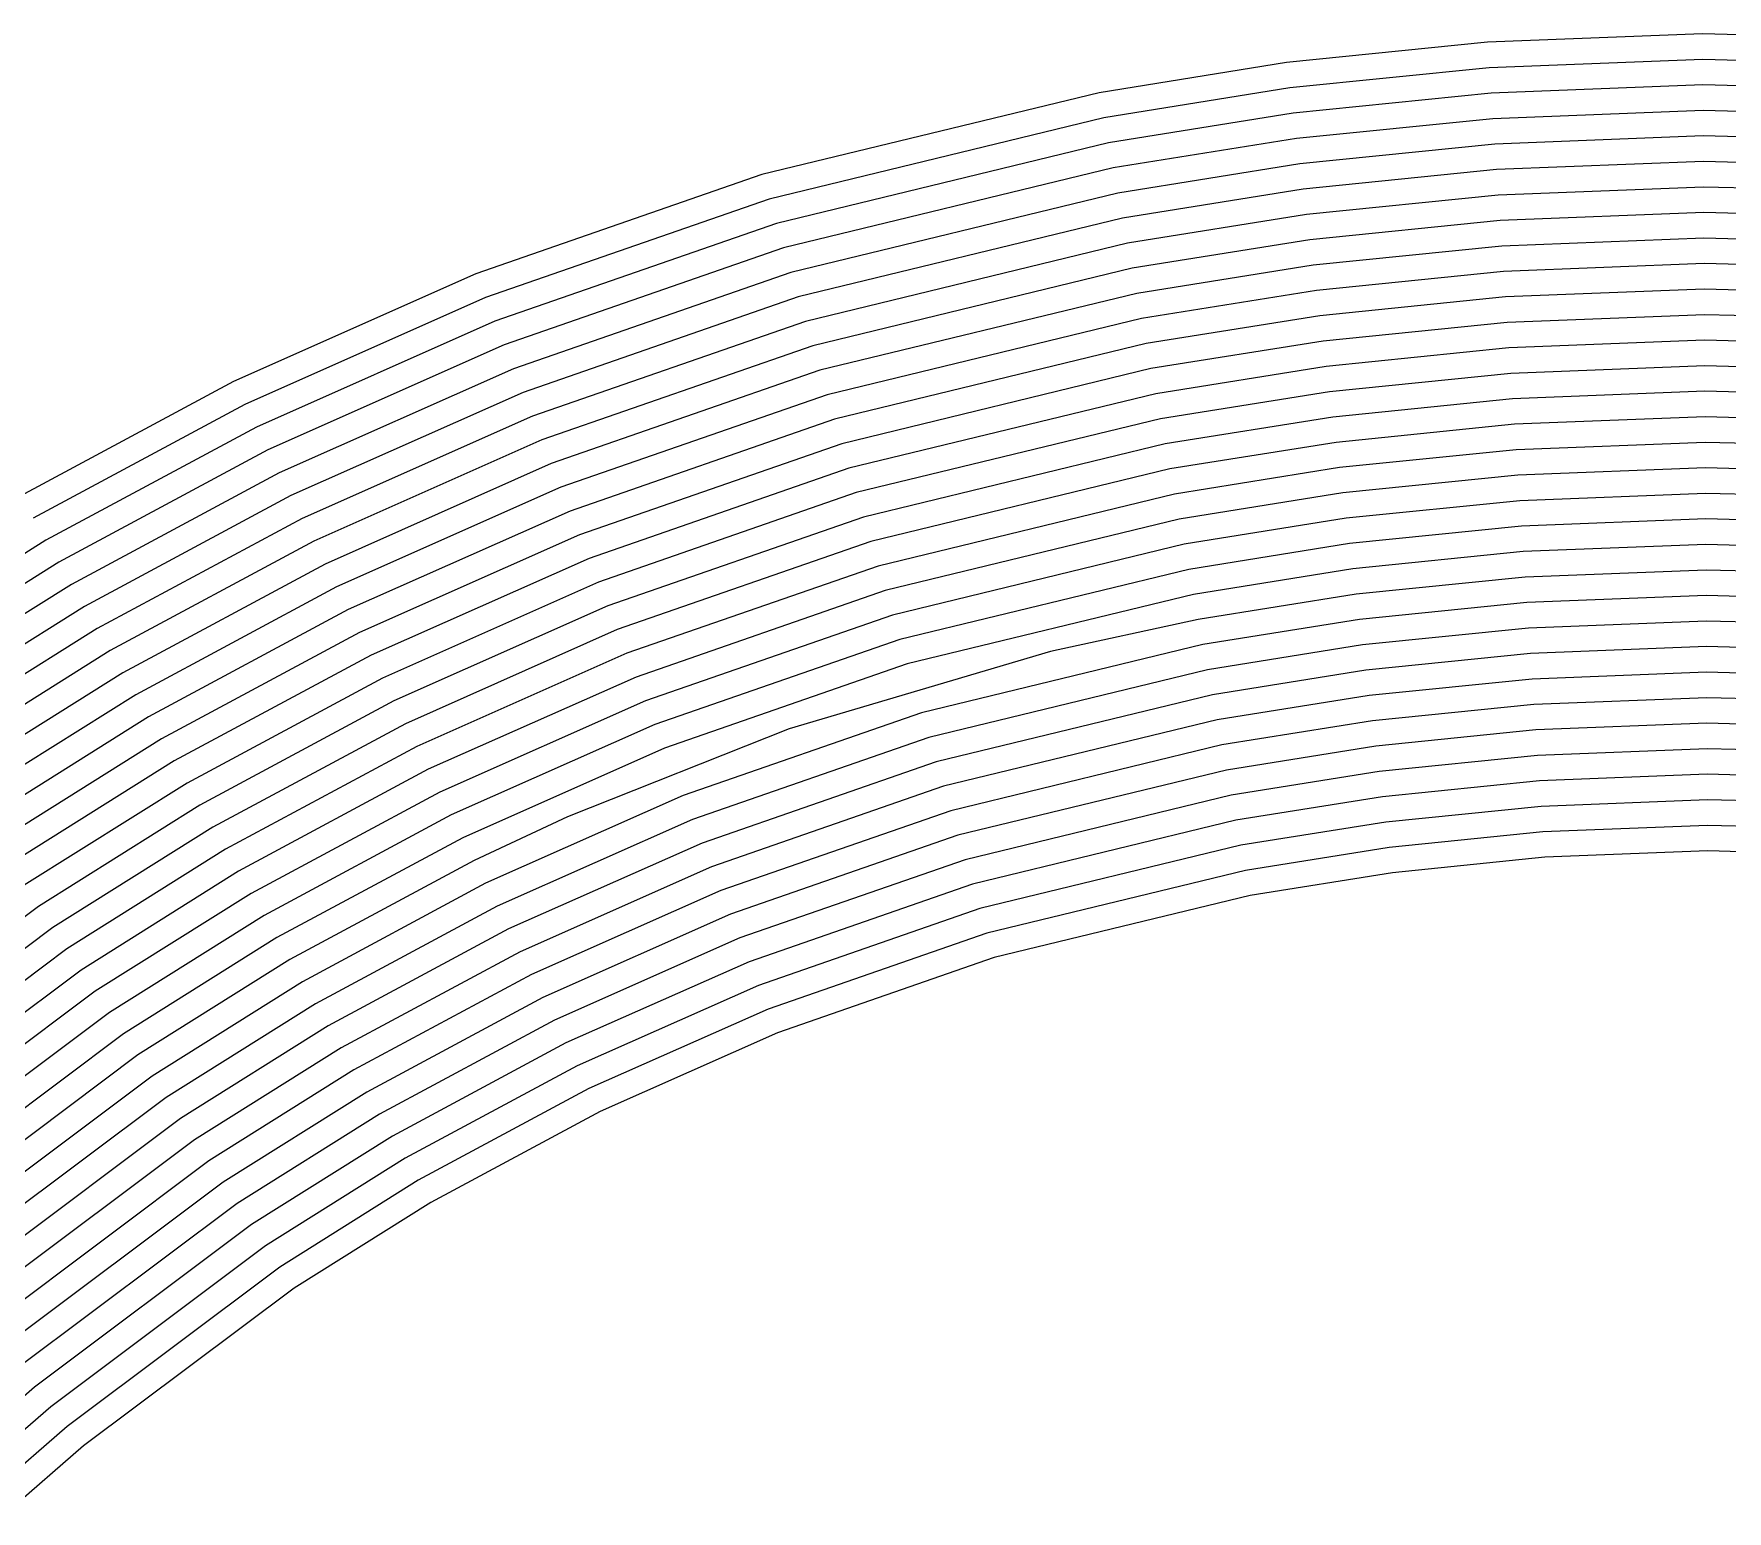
# Model space of a CAD drawing. Header units: metres. Extents: x -19 to 19, y -19.6 to 19.6.
# Drawn here: x -16.994 to -15.003, y -2.996 to -1.259 of the extents above; entities that cross this region are included whole.
import ezdxf

# ---------------------------------------------------------------- set-up
doc = ezdxf.new("R2010")
doc.units = ezdxf.units.M

msp = doc.modelspace()

# ---------------------------------------------------------------- linework, layer by layer
for p, q in [((-15.284443, -1.269374, 0.684376), (-15.520627, -1.293273, 0.684065)), ((-15.031527, -1.259456, 0.684497), (-15.284443, -1.269374, 0.684376)), ((-14.760635, -1.266686, 0.684386), (-15.031527, -1.259456, 0.684497)), ((-15.520627, -1.293273, 0.684065), (-15.741241, -1.328595, 0.683592)), ((-15.031339, -1.289468, 0.683998), (-15.282343, -1.299311, 0.683877)), ((-14.762496, -1.296643, 0.683887), (-15.031339, -1.289468, 0.683998)), ((-15.282343, -1.299311, 0.683877), (-15.516742, -1.323029, 0.683564)), ((-15.741241, -1.328595, 0.683592), (-16.137706, -1.424824, 0.682249)), ((-15.516742, -1.323029, 0.683564), (-15.73569, -1.358084, 0.68309)), ((-15.280243, -1.329247, 0.683378), (-15.512857, -1.352785, 0.683064)), ((-15.031152, -1.319479, 0.6835), (-15.280243, -1.329247, 0.683378)), ((-14.764356, -1.3266, 0.683388), (-15.031152, -1.319479, 0.6835)), ((-15.512857, -1.352785, 0.683064), (-15.730138, -1.387573, 0.682587)), ((-15.030964, -1.349491, 0.683001), (-15.278143, -1.359184, 0.682879)), ((-14.766216, -1.356557, 0.68289), (-15.030964, -1.349491, 0.683001)), ((-15.73569, -1.358084, 0.68309), (-16.129166, -1.453587, 0.681742)), ((-15.278143, -1.359184, 0.682879), (-15.508972, -1.382541, 0.682564)), ((-15.730138, -1.387573, 0.682587), (-16.120626, -1.48235, 0.681236)), ((-15.508972, -1.382541, 0.682564), (-15.724586, -1.417062, 0.682085)), ((-15.276043, -1.38912, 0.68238), (-15.505087, -1.412297, 0.682063)), ((-15.030776, -1.379502, 0.682503), (-15.276043, -1.38912, 0.68238)), ((-14.768077, -1.386514, 0.682391), (-15.030776, -1.379502, 0.682503)), ((-15.505087, -1.412297, 0.682063), (-15.719035, -1.446551, 0.681583)), ((-15.030588, -1.409514, 0.682005), (-15.273943, -1.419057, 0.681881)), ((-14.769937, -1.41647, 0.681892), (-15.030588, -1.409514, 0.682005)), ((-16.137706, -1.424824, 0.682249), (-16.473852, -1.541508, 0.680529)), ((-15.724586, -1.417062, 0.682085), (-16.112086, -1.511113, 0.68073)), ((-15.273943, -1.419057, 0.681881), (-15.501202, -1.442052, 0.681563)), ((-15.719035, -1.446551, 0.681583), (-16.103546, -1.539877, 0.680224)), ((-15.501202, -1.442052, 0.681563), (-15.713483, -1.47604, 0.68108)), ((-15.271843, -1.448993, 0.681382), (-15.497317, -1.471808, 0.681063)), ((-15.0304, -1.439526, 0.681506), (-15.271843, -1.448993, 0.681382)), ((-14.771797, -1.446427, 0.681393), (-15.0304, -1.439526, 0.681506)), ((-16.129166, -1.453587, 0.681742), (-16.462772, -1.56939, 0.680019)), ((-15.497317, -1.471808, 0.681063), (-15.707932, -1.505529, 0.680578)), ((-15.030213, -1.469537, 0.681008), (-15.269743, -1.47893, 0.680883)), ((-14.773658, -1.476384, 0.680895), (-15.030213, -1.469537, 0.681008)), ((-16.120626, -1.48235, 0.681236), (-16.451693, -1.597271, 0.679509)), ((-15.713483, -1.47604, 0.68108), (-16.095006, -1.56864, 0.679718)), ((-15.269743, -1.47893, 0.680883), (-15.493432, -1.501564, 0.680562)), ((-16.112086, -1.511113, 0.68073), (-16.440613, -1.625153, 0.679)), ((-15.707932, -1.505529, 0.680578), (-16.086465, -1.597403, 0.679211)), ((-15.493432, -1.501564, 0.680562), (-15.70238, -1.535018, 0.680076)), ((-15.267643, -1.508867, 0.680384), (-15.489547, -1.53132, 0.680062)), ((-15.030025, -1.499549, 0.680509), (-15.267643, -1.508867, 0.680384)), ((-14.775518, -1.506341, 0.680396), (-15.030025, -1.499549, 0.680509)), ((-15.489547, -1.53132, 0.680062), (-15.696828, -1.564507, 0.679573)), ((-15.029837, -1.52956, 0.680011), (-15.265543, -1.538803, 0.679885)), ((-14.777379, -1.536298, 0.679897), (-15.029837, -1.52956, 0.680011)), ((-16.473852, -1.541508, 0.680529), (-16.758913, -1.668138, 0.678559)), ((-16.103546, -1.539877, 0.680224), (-16.429534, -1.653034, 0.67849)), ((-15.70238, -1.535018, 0.680076), (-16.077925, -1.626167, 0.678705)), ((-15.265543, -1.538803, 0.679885), (-15.485661, -1.561076, 0.679562)), ((-16.462772, -1.56939, 0.680019), (-16.745437, -1.694948, 0.678049)), ((-16.095006, -1.56864, 0.679718), (-16.418454, -1.680916, 0.67798)), ((-15.696828, -1.564507, 0.679573), (-16.069385, -1.65493, 0.678199)), ((-15.485661, -1.561076, 0.679562), (-15.691277, -1.593996, 0.679071)), ((-15.263443, -1.56874, 0.679386), (-15.481776, -1.590832, 0.679061)), ((-15.029649, -1.559572, 0.679512), (-15.263443, -1.56874, 0.679386)), ((-14.779239, -1.566255, 0.679399), (-15.029649, -1.559572, 0.679512)), ((-15.481776, -1.590832, 0.679061), (-15.685725, -1.623485, 0.678569)), ((-15.029462, -1.589583, 0.679014), (-15.261343, -1.598676, 0.678887)), ((-14.781099, -1.596212, 0.6789), (-15.029462, -1.589583, 0.679014)), ((-16.451693, -1.597271, 0.679509), (-16.73196, -1.721759, 0.677539)), ((-16.086465, -1.597403, 0.679211), (-16.407374, -1.708797, 0.67747)), ((-15.691277, -1.593996, 0.679071), (-16.060845, -1.683693, 0.677693)), ((-15.261343, -1.598676, 0.678887), (-15.477891, -1.620588, 0.678561)), ((-16.440613, -1.625153, 0.679), (-16.718484, -1.74857, 0.677029)), ((-16.077925, -1.626167, 0.678705), (-16.396295, -1.736678, 0.676961)), ((-15.685725, -1.623485, 0.678569), (-16.052305, -1.712456, 0.677186)), ((-15.477891, -1.620588, 0.678561), (-15.680173, -1.652974, 0.678067)), ((-15.259243, -1.628613, 0.678388), (-15.474006, -1.650343, 0.678061)), ((-15.029274, -1.619595, 0.678516), (-15.259243, -1.628613, 0.678388)), ((-14.78296, -1.626169, 0.678401), (-15.029274, -1.619595, 0.678516)), ((-15.474006, -1.650343, 0.678061), (-15.674622, -1.682462, 0.677564)), ((-15.029086, -1.649606, 0.678017), (-15.257143, -1.658549, 0.677888)), ((-14.78482, -1.656125, 0.677902), (-15.029086, -1.649606, 0.678017)), ((-16.758913, -1.668138, 0.678559), (-17.009567, -1.802801, 0.676341)), ((-16.429534, -1.653034, 0.67849), (-16.705008, -1.77538, 0.676519)), ((-16.069385, -1.65493, 0.678199), (-16.385215, -1.76456, 0.676451)), ((-15.680173, -1.652974, 0.678067), (-16.043765, -1.74122, 0.67668)), ((-15.257143, -1.658549, 0.677888), (-15.470121, -1.680099, 0.677561)), ((-16.418454, -1.680916, 0.67798), (-16.691532, -1.802191, 0.676009)), ((-16.060845, -1.683693, 0.677693), (-16.374136, -1.792441, 0.675941)), ((-15.674622, -1.682462, 0.677564), (-16.035224, -1.769983, 0.676174)), ((-15.470121, -1.680099, 0.677561), (-15.66907, -1.711951, 0.677062)), ((-15.255043, -1.688486, 0.677389), (-15.466236, -1.709855, 0.67706)), ((-15.028898, -1.679618, 0.677519), (-15.255043, -1.688486, 0.677389)), ((-14.78668, -1.686082, 0.677404), (-15.028898, -1.679618, 0.677519)), ((-16.745437, -1.694948, 0.678049), (-16.99448, -1.828745, 0.675826)), ((-16.407374, -1.708797, 0.67747), (-16.678056, -1.829001, 0.675499)), ((-15.66907, -1.711951, 0.677062), (-16.026684, -1.798746, 0.675668)), ((-15.466236, -1.709855, 0.67706), (-15.663519, -1.74144, 0.67656)), ((-15.028711, -1.70963, 0.67702), (-15.252943, -1.718422, 0.67689)), ((-14.788541, -1.716039, 0.676905), (-15.028711, -1.70963, 0.67702)), ((-16.73196, -1.721759, 0.677539), (-16.979392, -1.85469, 0.675311)), ((-16.052305, -1.712456, 0.677186), (-16.363056, -1.820323, 0.675431)), ((-15.252943, -1.718422, 0.67689), (-15.462351, -1.739611, 0.67656)), ((-16.718484, -1.74857, 0.677029), (-16.964305, -1.880634, 0.674796)), ((-16.396295, -1.736678, 0.676961), (-16.66458, -1.855812, 0.674989)), ((-16.043765, -1.74122, 0.67668), (-16.351977, -1.848204, 0.674921)), ((-15.663519, -1.74144, 0.67656), (-16.018144, -1.827509, 0.675162)), ((-15.462351, -1.739611, 0.67656), (-15.657967, -1.770929, 0.676057)), ((-15.250843, -1.748359, 0.676391), (-15.458466, -1.769367, 0.67606)), ((-15.028523, -1.739641, 0.676522), (-15.250843, -1.748359, 0.676391)), ((-14.790401, -1.745996, 0.676406), (-15.028523, -1.739641, 0.676522)), ((-16.385215, -1.76456, 0.676451), (-16.651104, -1.882623, 0.674479)), ((-16.035224, -1.769983, 0.676174), (-16.340897, -1.876086, 0.674412)), ((-15.657967, -1.770929, 0.676057), (-16.009604, -1.856273, 0.674655)), ((-15.458466, -1.769367, 0.67606), (-15.652415, -1.800418, 0.675555)), ((-15.028335, -1.769653, 0.676024), (-15.248743, -1.778295, 0.675892)), ((-14.792262, -1.775953, 0.675908), (-15.028335, -1.769653, 0.676024)), ((-16.705008, -1.77538, 0.676519), (-16.949217, -1.906579, 0.674281)), ((-15.248743, -1.778295, 0.675892), (-15.454581, -1.799123, 0.675559)), ((-16.691532, -1.802191, 0.676009), (-16.93413, -1.932523, 0.673766)), ((-16.374136, -1.792441, 0.675941), (-16.637627, -1.909433, 0.673969)), ((-16.026684, -1.798746, 0.675668), (-16.329817, -1.903967, 0.673902)), ((-15.652415, -1.800418, 0.675555), (-16.001064, -1.885036, 0.674149)), ((-15.454581, -1.799123, 0.675559), (-15.646864, -1.829907, 0.675053)), ((-15.246643, -1.808232, 0.675393), (-15.450696, -1.828879, 0.675059)), ((-15.028147, -1.799664, 0.675525), (-15.246643, -1.808232, 0.675393)), ((-14.794122, -1.80591, 0.675409), (-15.028147, -1.799664, 0.675525)), ((-16.678056, -1.829001, 0.675499), (-16.919042, -1.958468, 0.673251)), ((-16.363056, -1.820323, 0.675431), (-16.624151, -1.936244, 0.673459)), ((-16.018144, -1.827509, 0.675162), (-16.318738, -1.931849, 0.673392)), ((-15.646864, -1.829907, 0.675053), (-15.992524, -1.913799, 0.673643)), ((-15.450696, -1.828879, 0.675059), (-15.641312, -1.859396, 0.67455)), ((-15.027959, -1.829676, 0.675027), (-15.244542, -1.838169, 0.674894)), ((-14.795982, -1.835867, 0.67491), (-15.027959, -1.829676, 0.675027)), ((-16.351977, -1.848204, 0.674921), (-16.610675, -1.963054, 0.672949)), ((-15.244542, -1.838169, 0.674894), (-15.446811, -1.858634, 0.674559)), ((-16.979392, -1.85469, 0.675311), (-17.188456, -1.985811, 0.673001)), ((-16.66458, -1.855812, 0.674989), (-16.903954, -1.984412, 0.672737)), ((-16.009604, -1.856273, 0.674655), (-16.307658, -1.95973, 0.672882)), ((-15.641312, -1.859396, 0.67455), (-15.983983, -1.942563, 0.673137)), ((-15.446811, -1.858634, 0.674559), (-15.63576, -1.888885, 0.674048)), ((-15.242442, -1.868105, 0.674395), (-15.442925, -1.88839, 0.674058)), ((-15.027772, -1.859687, 0.674528), (-15.242442, -1.868105, 0.674395)), ((-14.797843, -1.865824, 0.674412), (-15.027772, -1.859687, 0.674528)), ((-16.964305, -1.880634, 0.674796), (-17.171765, -2.01075, 0.672486)), ((-16.651104, -1.882623, 0.674479), (-16.888867, -2.010357, 0.672222)), ((-16.340897, -1.876086, 0.674412), (-16.597199, -1.989865, 0.672439)), ((-16.001064, -1.885036, 0.674149), (-16.296579, -1.987612, 0.672373)), ((-15.63576, -1.888885, 0.674048), (-15.975443, -1.971326, 0.672631)), ((-15.442925, -1.88839, 0.674058), (-15.630209, -1.918374, 0.673546)), ((-15.027584, -1.889699, 0.67403), (-15.240342, -1.898042, 0.673896)), ((-14.799703, -1.89578, 0.673913), (-15.027584, -1.889699, 0.67403)), ((-16.949217, -1.906579, 0.674281), (-17.155075, -2.035689, 0.671972)), ((-16.637627, -1.909433, 0.673969), (-16.873779, -2.036301, 0.671707)), ((-16.329817, -1.903967, 0.673902), (-16.583723, -2.016676, 0.671929)), ((-15.240342, -1.898042, 0.673896), (-15.43904, -1.918146, 0.673558)), ((-15.992524, -1.913799, 0.673643), (-16.285499, -2.015493, 0.671863)), ((-15.630209, -1.918374, 0.673546), (-15.966903, -2.000089, 0.672124)), ((-15.43904, -1.918146, 0.673558), (-15.624657, -1.947863, 0.673044)), ((-15.238242, -1.927978, 0.673397), (-15.435155, -1.947902, 0.673058)), ((-15.027396, -1.91971, 0.673532), (-15.238242, -1.927978, 0.673397)), ((-14.801563, -1.925737, 0.673414), (-15.027396, -1.91971, 0.673532)), ((-16.93413, -1.932523, 0.673766), (-17.138384, -2.060628, 0.671457)), ((-16.624151, -1.936244, 0.673459), (-16.858692, -2.062246, 0.671192)), ((-16.318738, -1.931849, 0.673392), (-16.570247, -2.043486, 0.671419)), ((-15.983983, -1.942563, 0.673137), (-16.27442, -2.043375, 0.671353)), ((-15.624657, -1.947863, 0.673044), (-15.798116, -1.985435, 0.672409)), ((-15.435155, -1.947902, 0.673058), (-15.619105, -1.977352, 0.672541)), ((-15.027208, -1.949722, 0.673033), (-15.236142, -1.957915, 0.672898)), ((-14.803424, -1.955694, 0.672915), (-15.027208, -1.949722, 0.673033)), ((-16.919042, -1.958468, 0.673251), (-17.121694, -2.085566, 0.670943)), ((-16.610675, -1.963054, 0.672949), (-16.843604, -2.08819, 0.670677)), ((-16.307658, -1.95973, 0.672882), (-16.556771, -2.070297, 0.670909)), ((-15.236142, -1.957915, 0.672898), (-15.43127, -1.977658, 0.672557)), ((-16.903954, -1.984412, 0.672737), (-17.105003, -2.110505, 0.670428)), ((-16.597199, -1.989865, 0.672439), (-16.828516, -2.114135, 0.670162)), ((-16.296579, -1.987612, 0.672373), (-16.543294, -2.097107, 0.670399)), ((-15.975443, -1.971326, 0.672631), (-16.26334, -2.071256, 0.670843)), ((-15.798116, -1.985435, 0.672409), (-16.105636, -2.076431, 0.670756)), ((-15.619105, -1.977352, 0.672541), (-15.949823, -2.057616, 0.671112)), ((-15.43127, -1.977658, 0.672557), (-15.613554, -2.006841, 0.672039)), ((-15.234042, -1.987851, 0.672399), (-15.427385, -2.007414, 0.672057)), ((-15.027021, -1.979734, 0.672535), (-15.234042, -1.987851, 0.672399)), ((-14.805284, -1.985651, 0.672417), (-15.027021, -1.979734, 0.672535)), ((-16.888867, -2.010357, 0.672222), (-17.088312, -2.135444, 0.669914)), ((-15.966903, -2.000089, 0.672124), (-16.25226, -2.099138, 0.670333)), ((-15.613554, -2.006841, 0.672039), (-15.941283, -2.086379, 0.670606)), ((-15.427385, -2.007414, 0.672057), (-15.608002, -2.03633, 0.671537)), ((-15.026833, -2.009745, 0.672036), (-15.231942, -2.017788, 0.6719)), ((-14.807145, -2.015608, 0.671918), (-15.026833, -2.009745, 0.672036)), ((-16.583723, -2.016676, 0.671929), (-16.813429, -2.140079, 0.669647)), ((-16.285499, -2.015493, 0.671863), (-16.529818, -2.123918, 0.669889)), ((-15.231942, -2.017788, 0.6719), (-15.4235, -2.03717, 0.671557)), ((-16.873779, -2.036301, 0.671707), (-17.071622, -2.160383, 0.6694)), ((-16.570247, -2.043486, 0.671419), (-16.798341, -2.166024, 0.669132)), ((-16.27442, -2.043375, 0.671353), (-16.516342, -2.150729, 0.669379)), ((-15.608002, -2.03633, 0.671537), (-15.932743, -2.115142, 0.670099)), ((-15.4235, -2.03717, 0.671557), (-15.602451, -2.065819, 0.671034)), ((-15.229842, -2.047724, 0.6714), (-15.419615, -2.066925, 0.671056)), ((-15.026645, -2.039757, 0.671538), (-15.229842, -2.047724, 0.6714)), ((-14.809005, -2.045565, 0.671419), (-15.026645, -2.039757, 0.671538)), ((-16.858692, -2.062246, 0.671192), (-17.054931, -2.185322, 0.668885)), ((-16.556771, -2.070297, 0.670909), (-16.783254, -2.191968, 0.668617)), ((-15.949823, -2.057616, 0.671112), (-16.230101, -2.154901, 0.669314)), ((-15.602451, -2.065819, 0.671034), (-15.924202, -2.143905, 0.669593)), ((-15.419615, -2.066925, 0.671056), (-15.596899, -2.095308, 0.670532)), ((-15.026457, -2.069768, 0.671039), (-15.227742, -2.077661, 0.670901)), ((-14.810865, -2.075522, 0.670921), (-15.026457, -2.069768, 0.671039)), ((-16.843604, -2.08819, 0.670677), (-17.038241, -2.21026, 0.668371)), ((-16.26334, -2.071256, 0.670843), (-16.502866, -2.177539, 0.668869)), ((-16.105636, -2.076431, 0.670756), (-16.366053, -2.179674, 0.668801)), ((-15.941283, -2.086379, 0.670606), (-16.219022, -2.182782, 0.668804)), ((-15.227742, -2.077661, 0.670901), (-15.41573, -2.096681, 0.670556)), ((-16.543294, -2.097107, 0.670399), (-16.768166, -2.217913, 0.668102)), ((-16.25226, -2.099138, 0.670333), (-16.48939, -2.20435, 0.668359)), ((-15.596899, -2.095308, 0.670532), (-15.915662, -2.172669, 0.669087)), ((-15.41573, -2.096681, 0.670556), (-15.591347, -2.124797, 0.67003)), ((-15.225642, -2.107597, 0.670402), (-15.411845, -2.126437, 0.670056)), ((-15.02627, -2.09978, 0.670541), (-15.225642, -2.107597, 0.670402)), ((-14.812726, -2.105479, 0.670422), (-15.02627, -2.09978, 0.670541)), ((-16.828516, -2.114135, 0.670162), (-17.02155, -2.235199, 0.667856)), ((-16.529818, -2.123918, 0.669889), (-16.753079, -2.243857, 0.667588)), ((-15.932743, -2.115142, 0.670099), (-16.207942, -2.210664, 0.668294)), ((-15.591347, -2.124797, 0.67003), (-15.907122, -2.201432, 0.668581)), ((-15.411845, -2.126437, 0.670056), (-15.585796, -2.154285, 0.669527)), ((-15.026082, -2.129791, 0.670043), (-15.223542, -2.137534, 0.669903)), ((-14.814586, -2.135435, 0.669923), (-15.026082, -2.129791, 0.670043)), ((-16.813429, -2.140079, 0.669647), (-17.00486, -2.260138, 0.667342)), ((-15.924202, -2.143905, 0.669593), (-16.196863, -2.238545, 0.667784)), ((-15.223542, -2.137534, 0.669903), (-15.40796, -2.156193, 0.669555)), ((-16.798341, -2.166024, 0.669132), (-16.988169, -2.285077, 0.666827)), ((-16.516342, -2.150729, 0.669379), (-16.737991, -2.269801, 0.667073)), ((-16.230101, -2.154901, 0.669314), (-16.462438, -2.257971, 0.667338)), ((-15.585796, -2.154285, 0.669527), (-15.898582, -2.230195, 0.668075)), ((-15.40796, -2.156193, 0.669555), (-15.580244, -2.183774, 0.669025)), ((-15.221442, -2.167471, 0.669404), (-15.404075, -2.185949, 0.669055)), ((-15.025894, -2.159803, 0.669544), (-15.221442, -2.167471, 0.669404)), ((-14.816446, -2.165392, 0.669424), (-15.025894, -2.159803, 0.669544)), ((-16.502866, -2.177539, 0.668869), (-16.722903, -2.295746, 0.666558)), ((-16.366053, -2.179674, 0.668801), (-16.475914, -2.23116, 0.667848)), ((-16.219022, -2.182782, 0.668804), (-16.448962, -2.284781, 0.666828)), ((-15.915662, -2.172669, 0.669087), (-16.185783, -2.266427, 0.667275)), ((-15.580244, -2.183774, 0.669025), (-15.890042, -2.258959, 0.667568)), ((-15.404075, -2.185949, 0.669055), (-15.574692, -2.213263, 0.668523)), ((-15.025706, -2.189815, 0.669046), (-15.219342, -2.197407, 0.668905)), ((-14.818307, -2.195349, 0.668926), (-15.025706, -2.189815, 0.669046)), ((-16.783254, -2.191968, 0.668617), (-16.971479, -2.310016, 0.666313)), ((-16.48939, -2.20435, 0.668359), (-16.707816, -2.32169, 0.666043)), ((-15.907122, -2.201432, 0.668581), (-16.174703, -2.294308, 0.666765)), ((-15.219342, -2.197407, 0.668905), (-15.400189, -2.215705, 0.668555)), ((-16.768166, -2.217913, 0.668102), (-16.954788, -2.334954, 0.665799)), ((-16.207942, -2.210664, 0.668294), (-16.435485, -2.311592, 0.666318)), ((-15.574692, -2.213263, 0.668523), (-15.881502, -2.287722, 0.667062)), ((-15.400189, -2.215705, 0.668555), (-15.569141, -2.242752, 0.668021)), ((-15.217242, -2.227344, 0.668406), (-15.396304, -2.245461, 0.668055)), ((-15.025518, -2.219826, 0.668547), (-15.217242, -2.227344, 0.668406)), ((-14.820167, -2.225306, 0.668427), (-15.025518, -2.219826, 0.668547)), ((-16.753079, -2.243857, 0.667588), (-16.938098, -2.359893, 0.665284)), ((-16.475914, -2.23116, 0.667848), (-16.692728, -2.347635, 0.665528)), ((-16.196863, -2.238545, 0.667784), (-16.422009, -2.338403, 0.665808)), ((-15.898582, -2.230195, 0.668075), (-16.163624, -2.32219, 0.666255)), ((-15.569141, -2.242752, 0.668021), (-15.872961, -2.316485, 0.666556)), ((-15.396304, -2.245461, 0.668055), (-15.563589, -2.272241, 0.667518)), ((-16.462438, -2.257971, 0.667338), (-16.677641, -2.373579, 0.665013)), ((-16.185783, -2.266427, 0.667275), (-16.408533, -2.365213, 0.665298)), ((-15.890042, -2.258959, 0.667568), (-16.152544, -2.350071, 0.665745)), ((-16.988169, -2.285077, 0.666827), (-17.280209, -2.503847, 0.66233)), ((-16.737991, -2.269801, 0.667073), (-16.921407, -2.384832, 0.66477)), ((-16.448962, -2.284781, 0.666828), (-16.662553, -2.399524, 0.664498)), ((-15.881502, -2.287722, 0.667062), (-16.141465, -2.377953, 0.665236)), ((-15.563589, -2.272241, 0.667518), (-15.864421, -2.345248, 0.66605)), ((-16.722903, -2.295746, 0.666558), (-16.904717, -2.409771, 0.664255)), ((-16.174703, -2.294308, 0.666765), (-16.395057, -2.392024, 0.664788)), ((-16.971479, -2.310016, 0.666313), (-17.261042, -2.526931, 0.661821)), ((-16.707816, -2.32169, 0.666043), (-16.888026, -2.43471, 0.663741)), ((-16.435485, -2.311592, 0.666318), (-16.647465, -2.425468, 0.663983)), ((-16.163624, -2.32219, 0.666255), (-16.381581, -2.418834, 0.664278)), ((-15.872961, -2.316485, 0.666556), (-16.130385, -2.405834, 0.664726)), ((-16.954788, -2.334954, 0.665799), (-17.241876, -2.550014, 0.661311)), ((-16.692728, -2.347635, 0.665528), (-16.871336, -2.459648, 0.663226)), ((-16.422009, -2.338403, 0.665808), (-16.632378, -2.451413, 0.663468)), ((-15.864421, -2.345248, 0.66605), (-16.119306, -2.433716, 0.664216)), ((-16.938098, -2.359893, 0.665284), (-17.22271, -2.573098, 0.660802)), ((-16.408533, -2.365213, 0.665298), (-16.61729, -2.477357, 0.662954)), ((-16.152544, -2.350071, 0.665745), (-16.368105, -2.445645, 0.663768)), ((-16.921407, -2.384832, 0.66477), (-17.203543, -2.596181, 0.660292)), ((-16.677641, -2.373579, 0.665013), (-16.854645, -2.484587, 0.662712)), ((-16.141465, -2.377953, 0.665236), (-16.354629, -2.472456, 0.663258)), ((-16.662553, -2.399524, 0.664498), (-16.837955, -2.509526, 0.662198)), ((-16.395057, -2.392024, 0.664788), (-16.602203, -2.503302, 0.662439)), ((-16.130385, -2.405834, 0.664726), (-16.341152, -2.499266, 0.662748)), ((-16.904717, -2.409771, 0.664255), (-17.184377, -2.619264, 0.659783)), ((-16.647465, -2.425468, 0.663983), (-16.821264, -2.534465, 0.661683)), ((-16.381581, -2.418834, 0.664278), (-16.587115, -2.529246, 0.661924)), ((-16.888026, -2.43471, 0.663741), (-17.165211, -2.642348, 0.659273)), ((-16.368105, -2.445645, 0.663768), (-16.572027, -2.555191, 0.661409)), ((-16.119306, -2.433716, 0.664216), (-16.327676, -2.526077, 0.662238)), ((-16.871336, -2.459648, 0.663226), (-17.146044, -2.665431, 0.658763)), ((-16.632378, -2.451413, 0.663468), (-16.804574, -2.559404, 0.661169)), ((-16.854645, -2.484587, 0.662712), (-17.126878, -2.688515, 0.658254)), ((-16.61729, -2.477357, 0.662954), (-16.787883, -2.584342, 0.660654)), ((-16.354629, -2.472456, 0.663258), (-16.55694, -2.581135, 0.660894)), ((-16.602203, -2.503302, 0.662439), (-16.771193, -2.609281, 0.66014)), ((-16.341152, -2.499266, 0.662748), (-16.541852, -2.60708, 0.660379)), ((-16.837955, -2.509526, 0.662198), (-17.107712, -2.711598, 0.657744)), ((-16.327676, -2.526077, 0.662238), (-16.526765, -2.633024, 0.659864)), ((-16.821264, -2.534465, 0.661683), (-17.088545, -2.734681, 0.657235)), ((-16.587115, -2.529246, 0.661924), (-16.754502, -2.63422, 0.659625)), ((-16.804574, -2.559404, 0.661169), (-17.069379, -2.757765, 0.656725)), ((-16.572027, -2.555191, 0.661409), (-16.737812, -2.659159, 0.659111)), ((-16.787883, -2.584342, 0.660654), (-17.050213, -2.780848, 0.656216)), ((-16.55694, -2.581135, 0.660894), (-16.721121, -2.684098, 0.658597)), ((-16.541852, -2.60708, 0.660379), (-16.704431, -2.709036, 0.658082)), ((-16.771193, -2.609281, 0.66014), (-17.031046, -2.803932, 0.655706)), ((-16.754502, -2.63422, 0.659625), (-17.01188, -2.827015, 0.655196)), ((-16.526765, -2.633024, 0.659864), (-16.68774, -2.733975, 0.657568)), ((-16.737812, -2.659159, 0.659111), (-16.992714, -2.850098, 0.654687)), ((-16.721121, -2.684098, 0.658597), (-16.973548, -2.873182, 0.654177)), ((-16.704431, -2.709036, 0.658082), (-16.954381, -2.896265, 0.653668)), ((-16.68774, -2.733975, 0.657568), (-16.935215, -2.919349, 0.653158)), ((-16.992714, -2.850098, 0.654687), (-17.084369, -2.929687, 0.652724)), ((-16.973548, -2.873182, 0.654177), (-17.064047, -2.951767, 0.652239)), ((-16.954381, -2.896265, 0.653668), (-17.043724, -2.973846, 0.651754)), ((-16.935215, -2.919349, 0.653158), (-17.023402, -2.995926, 0.651269))]:
    msp.add_line(p, q)

doc.saveas('drawing.dxf')
